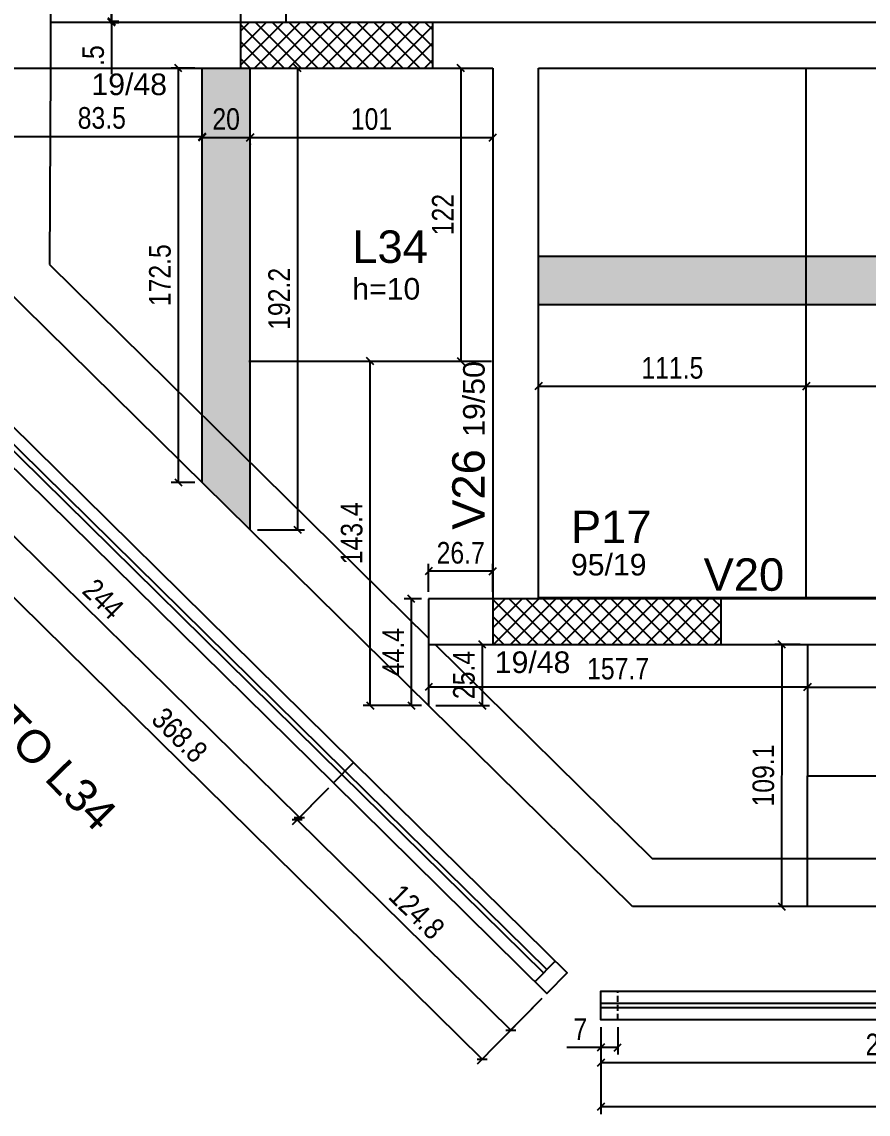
# Model space of a CAD drawing. Header units: millimetres. Extents: x 2797 to 7088, y 174 to 2922.
# Drawn here: x 3693.6 to 4045.9, y 712.5 to 1167.3 of the extents above; entities that cross this region are included whole.
import ezdxf

# ---------------------------------------------------------------- set-up
doc = ezdxf.new("R2010")
doc.units = ezdxf.units.MM
doc.linetypes.add('DASHED', pattern=[0.75, 0.5, -0.25])
for name, color, linetype in [('38', 7, 'Continuous'), ('8', 8, 'Continuous'), ('ES-VIGA', 3, 'Continuous'), ('L-D', 2, 'Continuous'), ('L-N', 4, 'Continuous'), ('P-D', 2, 'Continuous'), ('Painéis', 200, 'Continuous'), ('PIL-N', 4, 'Continuous'), ('Pilares', 5, 'Continuous'), ('SARR_2.2x7', 40, 'Continuous'), ('SARR_EDITAR', 141, 'Continuous'), ('VIG-D', 2, 'Continuous'), ('VIG-N', 4, 'Continuous')]:
    doc.layers.add(name, color=color, linetype=linetype)
doc.layers.add('Hachura', color=251, linetype='Continuous', lineweight=9)
doc.styles.add('COTA TECNICA-50', font='techl___.ttf', dxfattribs={"height": 9})
doc.styles.add('TQS_ARIAL', font='arial.ttf')
doc.dimstyles.new('COTA PAINEL-50', dxfattribs={"dimtxt": 9, "dimasz": 3, "dimexe": 3, "dimexo": 3, "dimgap": 3, "dimtad": 1, "dimdec": 1, "dimzin": 12, "dimdsep": 46, "dimtxsty": 'COTA TECNICA-50', "dimblk1": 'OBLIQUE', "dimblk2": 'OBLIQUE', "dimsah": 1, "dimcen": 0.9, "dimclrd": 4, "dimclre": 4, "dimclrt": 240, "dimadec": 1, "dimazin": 3, "dimtfac": 1, "dimtdec": 1, "dimtmove": 0, "dimatfit": 3, "dimfxl": 1, "dimtolj": 1, "dimtzin": 12, "dimarcsym": 0})

# ---------------------------------------------------------------- blocks, each defined once
blk = doc.blocks.new('_Oblique')
at = {"color": 0, "linetype": 'ByBlock', "lineweight": -2}
blk.add_line((-0.5, -0.5), (0.5, 0.5), dxfattribs=at)
blk = doc.blocks.new('*D261')
at = {"layer": 'Defpoints', "color": 0, "transparency": 16777216}
for p in [(3908.65, 1015.62), (4020.15, 1015.62), (4020.15, 1015.62)]:
    blk.add_point(p, dxfattribs=at)
at = {"layer": 'Painéis', "color": 4, "lineweight": -2, "transparency": 16777216}
blk.add_line((3908.65, 1015.62), (4020.15, 1015.62), dxfattribs=at)
at = {"layer": 'Painéis', "color": 4, "lineweight": -2, "transparency": 16777216, "xscale": 3, "yscale": 3, "zscale": 3, "rotation": 180}
blk.add_blockref('_Oblique', (3908.65, 1015.62), dxfattribs=at)
at = {"layer": 'Painéis', "color": 4, "lineweight": -2, "transparency": 16777216, "xscale": 3, "yscale": 3, "zscale": 3}
blk.add_blockref('_Oblique', (4020.15, 1015.62), dxfattribs=at)
at = {"layer": 'Painéis', "color": 240, "transparency": 16777216, "insert": (3964.4, 1023.22), "char_height": 9, "attachment_point": 5, "style": 'COTA TECNICA-50'}
blk.add_mtext('\\A1;111.5', dxfattribs=at)
blk = doc.blocks.new('*D48')
at = {"layer": 'Defpoints', "color": 0, "transparency": 16777216}
for p in [(4020.15, 1015.62), (4264.15, 1015.62), (4264.15, 1015.62)]:
    blk.add_point(p, dxfattribs=at)
at = {"layer": 'Painéis', "color": 4, "lineweight": -2, "transparency": 16777216}
blk.add_line((4020.15, 1015.62), (4264.15, 1015.62), dxfattribs=at)
at = {"layer": 'Painéis', "color": 4, "lineweight": -2, "transparency": 16777216, "xscale": 3, "yscale": 3, "zscale": 3, "rotation": 180}
blk.add_blockref('_Oblique', (4020.15, 1015.62), dxfattribs=at)
at = {"layer": 'Painéis', "color": 4, "lineweight": -2, "transparency": 16777216, "xscale": 3, "yscale": 3, "zscale": 3}
blk.add_blockref('_Oblique', (4264.15, 1015.62), dxfattribs=at)
at = {"layer": 'Painéis', "color": 240, "transparency": 16777216, "insert": (4142.15, 1023.19), "char_height": 9, "attachment_point": 5, "style": 'COTA TECNICA-50'}
blk.add_mtext('\\A1;244', dxfattribs=at)
blk = doc.blocks.new('*D223')
at = {"layer": 'Defpoints', "color": 0, "transparency": 16777216}
for p in [(3823.31, 850.43), (3808.24, 835.13), (3912.21, 762.85)]:
    blk.add_point(p, dxfattribs=at)
at = {"layer": 'Painéis', "color": 4, "lineweight": -2, "transparency": 16777216}
for p, q in [((3821.21, 848.29), (3806.13, 832.99)), ((3897.14, 747.55), (3808.24, 835.13)), ((3910.11, 760.72), (3895.03, 745.41))]:
    blk.add_line(p, q, dxfattribs=at)
at = {"layer": 'Painéis', "color": 4, "lineweight": -2, "transparency": 16777216, "xscale": 3, "yscale": 3, "zscale": 3}
for p, rotation in [((3808.24, 835.13), 135.4291771280949), ((3897.14, 747.55), 315.4291771280949)]:
    blk.add_blockref('_Oblique', p, dxfattribs=dict(at, rotation=rotation))
at = {"layer": 'Painéis', "color": 240, "transparency": 16777216, "insert": (3858.01, 796.75), "char_height": 9, "attachment_point": 5, "rotation": 315.4292, "style": 'COTA TECNICA-50'}
blk.add_mtext('\\A1;124.8', dxfattribs=at)
blk = doc.blocks.new('*D225')
at = {"layer": 'Defpoints', "color": 0, "transparency": 16777216}
for p in [(3730.93, 1286.58), (3727.34, 1167.58), (3730.93, 1167.58)]:
    blk.add_point(p, dxfattribs=at)
at = {"layer": 'Painéis', "color": 4, "lineweight": -2, "transparency": 16777216}
for p, q in [((3730.93, 1286.58), (3730.93, 1167.58)), ((3730.34, 1167.58), (3733.93, 1167.58))]:
    blk.add_line(p, q, dxfattribs=at)
at = {"layer": 'Painéis', "color": 4, "lineweight": -2, "transparency": 16777216, "xscale": 3, "yscale": 3, "zscale": 3}
for p, rotation in [((3730.93, 1286.58), 90), ((3730.93, 1167.58), 270)]:
    blk.add_blockref('_Oblique', p, dxfattribs=dict(at, rotation=rotation))
at = {"layer": 'Painéis', "color": 240, "transparency": 16777216, "insert": (3723.35, 1227.08), "char_height": 9, "attachment_point": 5, "rotation": 90, "style": 'COTA TECNICA-50'}
blk.add_mtext('\\A1;119', dxfattribs=at)
blk = doc.blocks.new('*D23')
at = {"layer": 'Defpoints', "color": 0, "transparency": 16777216}
for p in [(3727.34, 1167.08), (3730.93, 1167.58), (3730.93, 1167.08)]:
    blk.add_point(p, dxfattribs=at)
at = {"layer": 'Painéis', "color": 4, "lineweight": -2, "transparency": 16777216}
for p, q in [((3730.93, 1167.58), (3730.93, 1170.58)), ((3730.34, 1167.08), (3733.93, 1167.08)), ((3730.93, 1167.58), (3730.93, 1167.08)), ((3730.93, 1167.08), (3730.93, 1145.49))]:
    blk.add_line(p, q, dxfattribs=at)
at = {"layer": 'Painéis', "color": 4, "lineweight": -2, "transparency": 16777216, "xscale": 3, "yscale": 3, "zscale": 3}
for p, rotation in [((3730.93, 1167.58), 270), ((3730.93, 1167.08), 90)]:
    blk.add_blockref('_Oblique', p, dxfattribs=dict(at, rotation=rotation))
at = {"layer": 'Painéis', "color": 240, "transparency": 16777216, "insert": (3723.33, 1153.29), "char_height": 9, "attachment_point": 5, "rotation": 90, "style": 'COTA TECNICA-50'}
blk.add_mtext('\\A1;.5', dxfattribs=at)
blk = doc.blocks.new('*D227')
at = {"layer": 'Defpoints', "color": 0, "transparency": 16777216}
for p in [(3685.15, 1119.56), (3768.65, 1119.56), (3768.65, 1119.56)]:
    blk.add_point(p, dxfattribs=at)
at = {"layer": 'Painéis', "color": 4, "lineweight": -2, "transparency": 16777216}
blk.add_line((3685.15, 1119.56), (3768.65, 1119.56), dxfattribs=at)
at = {"layer": 'Painéis', "color": 4, "lineweight": -2, "transparency": 16777216, "xscale": 3, "yscale": 3, "zscale": 3, "rotation": 180}
blk.add_blockref('_Oblique', (3685.15, 1119.56), dxfattribs=at)
at = {"layer": 'Painéis', "color": 4, "lineweight": -2, "transparency": 16777216, "xscale": 3, "yscale": 3, "zscale": 3}
blk.add_blockref('_Oblique', (3768.65, 1119.56), dxfattribs=at)
at = {"layer": 'Painéis', "color": 240, "transparency": 16777216, "insert": (3726.9, 1127.28), "char_height": 9, "attachment_point": 5, "style": 'COTA TECNICA-50'}
blk.add_mtext('\\A1;83.5', dxfattribs=at)
blk = doc.blocks.new('*D228')
at = {"layer": 'Defpoints', "color": 0, "transparency": 16777216}
for p in [(3768.65, 1119.22), (3788.65, 1119.57), (3788.65, 1119.22)]:
    blk.add_point(p, dxfattribs=at)
at = {"layer": 'Painéis', "color": 4, "lineweight": -2, "transparency": 16777216}
for p, q in [((3768.65, 1119.22), (3788.65, 1119.22)), ((3788.65, 1116.57), (3788.65, 1116.22))]:
    blk.add_line(p, q, dxfattribs=at)
at = {"layer": 'Painéis', "color": 4, "lineweight": -2, "transparency": 16777216, "xscale": 3, "yscale": 3, "zscale": 3, "rotation": 180}
blk.add_blockref('_Oblique', (3768.65, 1119.22), dxfattribs=at)
at = {"layer": 'Painéis', "color": 4, "lineweight": -2, "transparency": 16777216, "xscale": 3, "yscale": 3, "zscale": 3}
blk.add_blockref('_Oblique', (3788.65, 1119.22), dxfattribs=at)
at = {"layer": 'Painéis', "color": 240, "transparency": 16777216, "insert": (3778.65, 1126.81), "char_height": 9, "attachment_point": 5, "style": 'COTA TECNICA-50'}
blk.add_mtext('\\A1;20', dxfattribs=at)
blk = doc.blocks.new('*D229')
at = {"layer": 'Defpoints', "color": 0, "transparency": 16777216}
for p in [(3768.65, 1148.08), (3758.74, 975.6), (3768.65, 975.6)]:
    blk.add_point(p, dxfattribs=at)
at = {"layer": 'Painéis', "color": 4, "lineweight": -2, "transparency": 16777216}
for p, q in [((3765.65, 1148.08), (3755.74, 1148.08)), ((3758.74, 1148.08), (3758.74, 975.6)), ((3765.65, 975.6), (3755.74, 975.6))]:
    blk.add_line(p, q, dxfattribs=at)
at = {"layer": 'Painéis', "color": 4, "lineweight": -2, "transparency": 16777216, "xscale": 3, "yscale": 3, "zscale": 3}
for p, rotation in [((3758.74, 1148.08), 90), ((3758.74, 975.6), 270)]:
    blk.add_blockref('_Oblique', p, dxfattribs=dict(at, rotation=rotation))
at = {"layer": 'Painéis', "color": 240, "transparency": 16777216, "insert": (3751.14, 1061.84), "char_height": 9, "attachment_point": 5, "rotation": 90, "style": 'COTA TECNICA-50'}
blk.add_mtext('\\A1;172.5', dxfattribs=at)
blk = doc.blocks.new('*D25')
at = {"layer": 'Defpoints', "color": 0, "transparency": 16777216}
for p in [(3876.37, 1148.08), (3876.37, 1026.08), (3876.37, 1026.08)]:
    blk.add_point(p, dxfattribs=at)
at = {"layer": 'Painéis', "color": 4, "lineweight": -2, "transparency": 16777216}
blk.add_line((3876.37, 1148.08), (3876.37, 1026.08), dxfattribs=at)
at = {"layer": 'Painéis', "color": 4, "lineweight": -2, "transparency": 16777216, "xscale": 3, "yscale": 3, "zscale": 3}
for p, rotation in [((3876.37, 1148.08), 90), ((3876.37, 1026.08), 270)]:
    blk.add_blockref('_Oblique', p, dxfattribs=dict(at, rotation=rotation))
at = {"layer": 'Painéis', "color": 240, "transparency": 16777216, "insert": (3868.82, 1087.08), "char_height": 9, "attachment_point": 5, "rotation": 90, "style": 'COTA TECNICA-50'}
blk.add_mtext('\\A1;122', dxfattribs=at)
blk = doc.blocks.new('*D231')
at = {"layer": 'Defpoints', "color": 0, "transparency": 16777216}
for p in [(3788.65, 1148.08), (3788.65, 955.89), (3808.34, 955.89)]:
    blk.add_point(p, dxfattribs=at)
at = {"layer": 'Painéis', "color": 4, "lineweight": -2, "transparency": 16777216}
for p, q in [((3791.65, 1148.08), (3811.34, 1148.08)), ((3808.34, 1148.08), (3808.34, 955.89)), ((3791.65, 955.89), (3811.34, 955.89))]:
    blk.add_line(p, q, dxfattribs=at)
at = {"layer": 'Painéis', "color": 4, "lineweight": -2, "transparency": 16777216, "xscale": 3, "yscale": 3, "zscale": 3}
for p, rotation in [((3808.34, 1148.08), 90), ((3808.34, 955.89), 270)]:
    blk.add_blockref('_Oblique', p, dxfattribs=dict(at, rotation=rotation))
at = {"layer": 'Painéis', "color": 240, "transparency": 16777216, "insert": (3800.76, 1051.99), "char_height": 9, "attachment_point": 5, "rotation": 90, "style": 'COTA TECNICA-50'}
blk.add_mtext('\\A1;192.2', dxfattribs=at)
blk = doc.blocks.new('*D201')
at = {"layer": 'Defpoints', "color": 0, "transparency": 16777216}
for p in [(3838.65, 1026.08), (3838.65, 1026.08), (3862.96, 882.69)]:
    blk.add_point(p, dxfattribs=at)
at = {"layer": 'Painéis', "color": 4, "lineweight": -2, "transparency": 16777216}
for p, q in [((3838.65, 882.69), (3838.65, 1026.08)), ((3859.96, 882.69), (3835.65, 882.69))]:
    blk.add_line(p, q, dxfattribs=at)
at = {"layer": 'Painéis', "color": 4, "lineweight": -2, "transparency": 16777216, "xscale": 3, "yscale": 3, "zscale": 3}
for p, rotation in [((3838.65, 1026.08), 90), ((3838.65, 882.69), 270)]:
    blk.add_blockref('_Oblique', p, dxfattribs=dict(at, rotation=rotation))
at = {"layer": 'Painéis', "color": 240, "transparency": 16777216, "insert": (3830.96, 954.39), "char_height": 9, "attachment_point": 5, "rotation": 90, "style": 'COTA TECNICA-50'}
blk.add_mtext('\\A1;143.4', dxfattribs=at)
blk = doc.blocks.new('*D202')
at = {"layer": 'Defpoints', "color": 0, "transparency": 16777216}
for p in [(3862.96, 938.63), (3862.96, 927.08), (3889.65, 927.08)]:
    blk.add_point(p, dxfattribs=at)
at = {"layer": 'Painéis', "color": 4, "lineweight": -2, "transparency": 16777216}
for p, q in [((3862.96, 930.08), (3862.96, 941.63)), ((3889.65, 930.08), (3889.65, 941.63)), ((3889.65, 938.63), (3862.96, 938.63))]:
    blk.add_line(p, q, dxfattribs=at)
at = {"layer": 'Painéis', "color": 4, "lineweight": -2, "transparency": 16777216, "xscale": 3, "yscale": 3, "zscale": 3, "rotation": 180}
blk.add_blockref('_Oblique', (3862.96, 938.63), dxfattribs=at)
at = {"layer": 'Painéis', "color": 4, "lineweight": -2, "transparency": 16777216, "xscale": 3, "yscale": 3, "zscale": 3}
blk.add_blockref('_Oblique', (3889.65, 938.63), dxfattribs=at)
at = {"layer": 'Painéis', "color": 240, "transparency": 16777216, "insert": (3876.31, 946.22), "char_height": 9, "attachment_point": 5, "style": 'COTA TECNICA-50'}
blk.add_mtext('\\A1;26.7', dxfattribs=at)
blk = doc.blocks.new('*D315')
at = {"layer": 'Defpoints', "color": 0, "transparency": 16777216}
for p in [(3862.96, 927.08), (3855.74, 882.69), (3862.96, 882.69)]:
    blk.add_point(p, dxfattribs=at)
at = {"layer": 'Painéis', "color": 4, "lineweight": -2, "transparency": 16777216}
for p, q in [((3859.96, 927.08), (3852.74, 927.08)), ((3855.74, 927.08), (3855.74, 882.69)), ((3859.96, 882.69), (3852.74, 882.69))]:
    blk.add_line(p, q, dxfattribs=at)
at = {"layer": 'Painéis', "color": 4, "lineweight": -2, "transparency": 16777216, "xscale": 3, "yscale": 3, "zscale": 3}
for p, rotation in [((3855.74, 927.08), 90), ((3855.74, 882.69), 270)]:
    blk.add_blockref('_Oblique', p, dxfattribs=dict(at, rotation=rotation))
at = {"layer": 'Painéis', "color": 240, "transparency": 16777216, "insert": (3848.18, 904.89), "char_height": 9, "attachment_point": 5, "rotation": 90, "style": 'COTA TECNICA-50'}
blk.add_mtext('\\A1;44.4', dxfattribs=at)
blk = doc.blocks.new('*D203')
at = {"layer": 'Defpoints', "color": 0, "transparency": 16777216}
for p in [(3788.65, 1119.22), (3889.65, 1119.22), (3889.65, 1119.22)]:
    blk.add_point(p, dxfattribs=at)
at = {"layer": 'Painéis', "color": 4, "lineweight": -2, "transparency": 16777216}
blk.add_line((3788.65, 1119.22), (3889.65, 1119.22), dxfattribs=at)
at = {"layer": 'Painéis', "color": 4, "lineweight": -2, "transparency": 16777216, "xscale": 3, "yscale": 3, "zscale": 3, "rotation": 180}
blk.add_blockref('_Oblique', (3788.65, 1119.22), dxfattribs=at)
at = {"layer": 'Painéis', "color": 4, "lineweight": -2, "transparency": 16777216, "xscale": 3, "yscale": 3, "zscale": 3}
blk.add_blockref('_Oblique', (3889.65, 1119.22), dxfattribs=at)
at = {"layer": 'Painéis', "color": 240, "transparency": 16777216, "insert": (3839.15, 1126.81), "char_height": 9, "attachment_point": 5, "style": 'COTA TECNICA-50'}
blk.add_mtext('\\A1;101', dxfattribs=at)
blk = doc.blocks.new('*D317')
at = {"layer": 'Defpoints', "color": 0, "transparency": 16777216}
for p in [(4020.65, 908.08), (4009.9, 798.99), (4020.56, 798.98)]:
    blk.add_point(p, dxfattribs=at)
at = {"layer": 'Painéis', "color": 4, "lineweight": -2, "transparency": 16777216}
for p, q in [((4017.65, 908.09), (4006.99, 908.1)), ((4009.99, 908.09), (4009.9, 798.99)), ((4017.56, 798.98), (4006.9, 798.99))]:
    blk.add_line(p, q, dxfattribs=at)
at = {"layer": 'Painéis', "color": 4, "lineweight": -2, "transparency": 16777216, "xscale": 3, "yscale": 3, "zscale": 3}
for p, rotation in [((4009.99, 908.09), 89.948699789918), ((4009.9, 798.99), 269.948699789918)]:
    blk.add_blockref('_Oblique', p, dxfattribs=dict(at, rotation=rotation))
at = {"layer": 'Painéis', "color": 240, "transparency": 16777216, "insert": (4002.33, 853.55), "char_height": 9, "attachment_point": 5, "rotation": 89.9487, "style": 'COTA TECNICA-50'}
blk.add_mtext('\\A1;109.1', dxfattribs=at)
blk = doc.blocks.new('*D206')
at = {"layer": 'Defpoints', "color": 0, "transparency": 16777216}
for p in [(3862.96, 908.08), (3862.96, 882.69), (3885.28, 882.69)]:
    blk.add_point(p, dxfattribs=at)
at = {"layer": 'Painéis', "color": 4, "lineweight": -2, "transparency": 16777216}
for p, q in [((3865.96, 908.08), (3888.28, 908.08)), ((3885.28, 908.08), (3885.28, 882.69)), ((3865.96, 882.69), (3888.28, 882.69))]:
    blk.add_line(p, q, dxfattribs=at)
at = {"layer": 'Painéis', "color": 4, "lineweight": -2, "transparency": 16777216, "xscale": 3, "yscale": 3, "zscale": 3}
for p, rotation in [((3885.28, 908.08), 90), ((3885.28, 882.69), 270)]:
    blk.add_blockref('_Oblique', p, dxfattribs=dict(at, rotation=rotation))
at = {"layer": 'Painéis', "color": 240, "transparency": 16777216, "insert": (3877.68, 895.39), "char_height": 9, "attachment_point": 5, "rotation": 90, "style": 'COTA TECNICA-50'}
blk.add_mtext('\\A1;25.4', dxfattribs=at)
blk = doc.blocks.new('*D207')
at = {"layer": 'Defpoints', "color": 0, "transparency": 16777216}
for p in [(3862.96, 908.08), (4020.65, 908.08), (3862.96, 890.37)]:
    blk.add_point(p, dxfattribs=at)
at = {"layer": 'Painéis', "color": 4, "lineweight": -2, "transparency": 16777216}
for p, q in [((3862.96, 905.08), (3862.96, 887.37)), ((4020.65, 905.08), (4020.65, 887.37)), ((4020.65, 890.37), (3862.96, 890.37))]:
    blk.add_line(p, q, dxfattribs=at)
at = {"layer": 'Painéis', "color": 4, "lineweight": -2, "transparency": 16777216, "xscale": 3, "yscale": 3, "zscale": 3, "rotation": 180}
blk.add_blockref('_Oblique', (3862.96, 890.37), dxfattribs=at)
at = {"layer": 'Painéis', "color": 4, "lineweight": -2, "transparency": 16777216, "xscale": 3, "yscale": 3, "zscale": 3}
blk.add_blockref('_Oblique', (4020.65, 890.37), dxfattribs=at)
at = {"layer": 'Painéis', "color": 240, "transparency": 16777216, "insert": (3941.81, 897.97), "char_height": 9, "attachment_point": 5, "style": 'COTA TECNICA-50'}
blk.add_mtext('\\A1;157.7', dxfattribs=at)
blk = doc.blocks.new('*D208')
at = {"layer": 'Defpoints', "color": 0, "transparency": 16777216}
for p in [(4020.65, 890.37), (4264.64, 890.37), (4264.64, 890.37)]:
    blk.add_point(p, dxfattribs=at)
at = {"layer": 'Painéis', "color": 4, "lineweight": -2, "transparency": 16777216}
blk.add_line((4020.65, 890.37), (4264.64, 890.37), dxfattribs=at)
at = {"layer": 'Painéis', "color": 4, "lineweight": -2, "transparency": 16777216, "xscale": 3, "yscale": 3, "zscale": 3, "rotation": 180}
blk.add_blockref('_Oblique', (4020.65, 890.37), dxfattribs=at)
at = {"layer": 'Painéis', "color": 4, "lineweight": -2, "transparency": 16777216, "xscale": 3, "yscale": 3, "zscale": 3}
blk.add_blockref('_Oblique', (4264.64, 890.37), dxfattribs=at)
at = {"layer": 'Painéis', "color": 240, "transparency": 16777216, "insert": (4142.65, 897.93), "char_height": 9, "attachment_point": 5, "style": 'COTA TECNICA-50'}
blk.add_mtext('\\A1;244', dxfattribs=at)
blk = doc.blocks.new('*D209')
at = {"layer": 'Defpoints', "color": 0, "transparency": 16777216}
for p in [(3934.64, 751.76), (4264.62, 751.73), (3934.63, 715.58)]:
    blk.add_point(p, dxfattribs=at)
at = {"layer": 'Painéis', "color": 4, "lineweight": -2, "transparency": 16777216}
for p, q in [((3934.64, 748.76), (3934.63, 712.58)), ((4264.62, 748.73), (4264.62, 712.55)), ((4264.62, 715.55), (3934.63, 715.58))]:
    blk.add_line(p, q, dxfattribs=at)
at = {"layer": 'Painéis', "color": 4, "lineweight": -2, "transparency": 16777216, "xscale": 3, "yscale": 3, "zscale": 3}
for p, rotation in [((3934.63, 715.58), 179.994834627203), ((4264.62, 715.55), 359.994834627203)]:
    blk.add_blockref('_Oblique', p, dxfattribs=dict(at, rotation=rotation))
at = {"layer": 'Painéis', "color": 240, "transparency": 16777216, "insert": (4099.63, 723.26), "char_height": 9, "attachment_point": 5, "rotation": 359.9948, "style": 'COTA TECNICA-50'}
blk.add_mtext('\\A1;330', dxfattribs=at)
blk = doc.blocks.new('*D210')
at = {"layer": 'Defpoints', "color": 0, "transparency": 16777216}
for p in [(3934.64, 751.76), (3941.64, 751.76), (3934.64, 740.33)]:
    blk.add_point(p, dxfattribs=at)
at = {"layer": 'Painéis', "color": 4, "lineweight": -2, "transparency": 16777216}
for p, q in [((3934.64, 748.76), (3934.64, 737.33)), ((3941.64, 748.76), (3941.64, 737.33)), ((3934.64, 740.33), (3920.48, 740.33)), ((3941.64, 740.33), (3934.64, 740.33))]:
    blk.add_line(p, q, dxfattribs=at)
at = {"layer": 'Painéis', "color": 4, "lineweight": -2, "transparency": 16777216, "xscale": 3, "yscale": 3, "zscale": 3, "rotation": 180}
blk.add_blockref('_Oblique', (3934.64, 740.33), dxfattribs=at)
at = {"layer": 'Painéis', "color": 4, "lineweight": -2, "transparency": 16777216, "xscale": 3, "yscale": 3, "zscale": 3}
blk.add_blockref('_Oblique', (3941.64, 740.33), dxfattribs=at)
at = {"layer": 'Painéis', "color": 240, "transparency": 16777216, "insert": (3926.06, 747.9), "char_height": 9, "attachment_point": 5, "style": 'COTA TECNICA-50'}
blk.add_mtext('\\A1;7', dxfattribs=at)
blk = doc.blocks.new('*D321')
at = {"layer": 'Defpoints', "color": 0, "transparency": 16777216}
for p in [(3934.64, 751.76), (4180.84, 751.76), (3934.64, 733.93)]:
    blk.add_point(p, dxfattribs=at)
at = {"layer": 'Painéis', "color": 4, "lineweight": -2, "transparency": 16777216}
for p, q in [((3934.64, 748.76), (3934.64, 730.93)), ((4180.84, 748.76), (4180.84, 730.93)), ((4180.84, 733.93), (3934.64, 733.93))]:
    blk.add_line(p, q, dxfattribs=at)
at = {"layer": 'Painéis', "color": 4, "lineweight": -2, "transparency": 16777216, "xscale": 3, "yscale": 3, "zscale": 3, "rotation": 180}
blk.add_blockref('_Oblique', (3934.64, 733.93), dxfattribs=at)
at = {"layer": 'Painéis', "color": 4, "lineweight": -2, "transparency": 16777216, "xscale": 3, "yscale": 3, "zscale": 3}
blk.add_blockref('_Oblique', (4180.84, 733.93), dxfattribs=at)
at = {"layer": 'Painéis', "color": 240, "transparency": 16777216, "insert": (4057.74, 741.52), "char_height": 9, "attachment_point": 5, "style": 'COTA TECNICA-50'}
blk.add_mtext('\\A1;246.2', dxfattribs=at)
blk = doc.blocks.new('*D211')
at = {"layer": 'Defpoints', "color": 0, "transparency": 16777216}
for p in [(3649.5, 1021.66), (3912.21, 762.85), (3885.25, 735.48)]:
    blk.add_point(p, dxfattribs=at)
at = {"layer": 'Painéis', "color": 4, "lineweight": -2, "transparency": 16777216}
for p, q in [((3647.39, 1019.52), (3620.43, 992.15)), ((3622.53, 994.29), (3885.25, 735.48)), ((3910.11, 760.72), (3883.14, 733.34))]:
    blk.add_line(p, q, dxfattribs=at)
at = {"layer": 'Painéis', "color": 4, "lineweight": -2, "transparency": 16777216, "xscale": 3, "yscale": 3, "zscale": 3}
for p, rotation in [((3622.53, 994.29), 135.4291771280982), ((3885.25, 735.48), 315.4291771280982)]:
    blk.add_blockref('_Oblique', p, dxfattribs=dict(at, rotation=rotation))
at = {"layer": 'Painéis', "color": 240, "transparency": 16777216, "insert": (3759.31, 870.38), "char_height": 9, "attachment_point": 5, "rotation": 315.4292, "style": 'COTA TECNICA-50'}
blk.add_mtext('\\A1;368.8', dxfattribs=at)
blk = doc.blocks.new('*D324')
at = {"layer": 'Defpoints', "color": 0, "transparency": 16777216}
for p in [(3649.5, 1021.66), (3635.33, 1007.28), (3823.31, 850.43)]:
    blk.add_point(p, dxfattribs=at)
at = {"layer": 'Painéis', "color": 4, "lineweight": -2, "transparency": 16777216}
for p, q in [((3647.39, 1019.52), (3633.22, 1005.14)), ((3809.14, 836.05), (3635.33, 1007.28)), ((3821.21, 848.29), (3807.04, 833.91))]:
    blk.add_line(p, q, dxfattribs=at)
at = {"layer": 'Painéis', "color": 4, "lineweight": -2, "transparency": 16777216, "xscale": 3, "yscale": 3, "zscale": 3}
for p, rotation in [((3635.33, 1007.28), 135.4291771280949), ((3809.14, 836.05), 315.4291771280949)]:
    blk.add_blockref('_Oblique', p, dxfattribs=dict(at, rotation=rotation))
at = {"layer": 'Painéis', "color": 240, "transparency": 16777216, "insert": (3727.55, 927.05), "char_height": 9, "attachment_point": 5, "rotation": 315.4292, "style": 'COTA TECNICA-50'}
blk.add_mtext('\\A1;244', dxfattribs=at)

msp = doc.modelspace()

# ---------------------------------------------------------------- hatches: boundary and pattern name
at = {"layer": 'Hachura', "linetype": 'ByBlock'}
h = msp.add_hatch(color=256, dxfattribs=at)
h.dxf.hatch_style = 1
h.paths.add_polyline_path([(3788.65, 1148.08), (3768.65, 1148.08), (3768.65, 975.6), (3788.65, 955.89)])
h.paths.add_polyline_path([(3769.39, 1117.12), (3788.26, 1117.12)], flags=16)
h = msp.add_hatch(color=256, dxfattribs=at)
h.dxf.hatch_style = 1
h.paths.add_polyline_path([(4264.15, 1049.58), (3908.89, 1049.58), (3908.89, 1069.58), (4264.15, 1069.58)])

# ---------------------------------------------------------------- linework, layer by layer
at = {"layer": '8', "color": 250, "linetype": 'Continuous'}
for p, q in [((3784.65, 1149.33), (3802.41, 1167.08)), ((3784.65, 1156.4), (3795.34, 1167.08)), ((3784.65, 1163.47), (3788.26, 1167.08)), ((3784.65, 1166.18), (3802.75, 1148.08)), ((3790.48, 1148.08), (3809.48, 1167.08)), ((3790.82, 1167.08), (3809.82, 1148.08)), ((3797.55, 1148.08), (3816.55, 1167.08)), ((3797.89, 1167.08), (3816.89, 1148.08)), ((3804.62, 1148.08), (3823.62, 1167.08)), ((3804.96, 1167.08), (3823.96, 1148.08)), ((3811.69, 1148.08), (3830.69, 1167.08)), ((3812.03, 1167.08), (3831.03, 1148.08)), ((3818.76, 1148.08), (3837.76, 1167.08)), ((3819.1, 1167.08), (3838.1, 1148.08)), ((3825.83, 1148.08), (3844.83, 1167.08)), ((3826.17, 1167.08), (3845.17, 1148.08)), ((3832.9, 1148.08), (3851.9, 1167.08)), ((3833.24, 1167.08), (3852.24, 1148.08)), ((3839.98, 1148.08), (3858.98, 1167.08)), ((3840.32, 1167.08), (3859.32, 1148.08)), ((3847.05, 1148.08), (3864.65, 1165.69)), ((3847.39, 1167.08), (3864.65, 1149.82)), ((3854.46, 1167.08), (3864.65, 1156.89)), ((3861.53, 1167.08), (3864.65, 1163.96)), ((3784.65, 1159.11), (3795.68, 1148.08)), ((3854.12, 1148.08), (3864.65, 1158.62)), ((3784.65, 1152.04), (3788.61, 1148.08)), ((3861.19, 1148.08), (3864.65, 1151.55)), ((3889.7, 914.96), (3901.82, 927.08)), ((3889.7, 922.03), (3894.75, 927.08)), ((3889.7, 926.79), (3908.4, 908.08)), ((3889.89, 908.08), (3908.89, 927.08)), ((3896.47, 927.08), (3915.47, 908.08)), ((3896.96, 908.08), (3915.96, 927.08)), ((3903.54, 927.08), (3922.54, 908.08)), ((3904.03, 908.08), (3923.03, 927.08)), ((3910.61, 927.08), (3929.61, 908.08)), ((3911.1, 908.08), (3930.1, 927.08)), ((3917.68, 927.08), (3936.68, 908.08)), ((3918.17, 908.08), (3937.17, 927.08)), ((3924.75, 927.08), (3943.75, 908.08)), ((3925.24, 908.08), (3944.24, 927.08)), ((3931.82, 927.08), (3950.82, 908.08)), ((3932.32, 908.08), (3951.32, 927.08)), ((3938.89, 927.08), (3957.89, 908.08)), ((3939.39, 908.08), (3958.39, 927.08)), ((3945.97, 927.08), (3964.97, 908.08)), ((3946.46, 908.08), (3965.46, 927.08)), ((3953.04, 927.08), (3972.04, 908.08)), ((3953.53, 908.08), (3972.53, 927.08)), ((3960.11, 927.08), (3979.11, 908.08)), ((3960.6, 908.08), (3979.6, 927.08)), ((3967.18, 927.08), (3984.7, 909.57)), ((3967.67, 908.08), (3984.7, 925.11)), ((3974.25, 927.08), (3984.7, 916.64)), ((3981.32, 927.08), (3984.7, 923.71)), ((3889.7, 919.71), (3901.33, 908.08)), ((3974.74, 908.08), (3984.7, 918.04)), ((3889.7, 912.64), (3894.25, 908.08)), ((3981.81, 908.08), (3984.7, 910.97))]:
    msp.add_line(p, q, dxfattribs=at)
at = {"layer": 'ES-VIGA'}
for p, q in [((3706.62, 1405.58), (3705.55, 1167.08)), ((3705.5, 1148.08), (3705.06, 1066.34)), ((3705.06, 1066.32), (3862.96, 910.76)), ((3865.68, 908.08), (3956.06, 819.04)), ((3956.06, 819.04), (4264.68, 818.76))]:
    msp.add_line(p, q, dxfattribs=at)
for points in [[(3784.65, 1405.58), (3784.65, 1167.08)], [(3803.65, 1167.08), (3803.65, 1405.58)], [(3784.65, 1167.08), (3705.5, 1167.08)], [(3705.5, 1167.08), (3705.5, 1148.08)], [(3889.65, 1167.08), (3864.65, 1167.08)], [(4264.65, 1167.08), (3889.65, 1167.08)], [(3705.5, 1148.08), (3784.65, 1148.08)], [(3864.65, 1148.08), (3889.65, 1148.08)], [(3889.65, 1148.08), (3889.65, 927.08)], [(3908.65, 927.08), (3908.65, 1148.08)], [(3908.65, 1148.08), (4264.65, 1148.08)], [(3889.65, 927.08), (3862.96, 927.08)], [(3862.96, 927.08), (3862.96, 908.08)], [(4264.65, 927.08), (3984.7, 927.08)], [(3862.96, 908.08), (3889.7, 908.08)], [(3984.7, 908.08), (4264.65, 908.08)]]:
    msp.add_lwpolyline(points, dxfattribs=at)
at = {"layer": 'Painéis'}
for p, q in [((3685.15, 1148.08), (3768.65, 1148.08)), ((3768.65, 975.6), (3768.65, 1148.08)), ((3788.65, 955.89), (3788.65, 1148.08)), ((4020.15, 927.58), (4020.15, 1148.08)), ((4264.15, 1069.58), (3908.89, 1069.58)), ((3947.87, 799.05), (3685.15, 1057.86)), ((4264.15, 1049.58), (3908.89, 1049.58)), ((3788.15, 1026.08), (3889.15, 1026.08)), ((3862.96, 927.08), (3862.96, 882.69)), ((4264.15, 927.58), (3908.89, 927.58)), ((4020.65, 908.08), (4020.56, 798.98)), ((4020.6, 853.42), (4264.65, 853.42)), ((4264.65, 798.75), (3947.87, 799.05))]:
    msp.add_line(p, q, dxfattribs=at)
for points in [[(3657.92, 1030.21), (3649.5, 1021.66), (3823.31, 850.43), (3831.73, 858.98)], [(3831.73, 858.98), (3920.63, 771.4), (3912.21, 762.85), (3823.31, 850.43)], [(4180.84, 751.76), (3934.64, 751.76), (3934.64, 763.76), (4180.84, 763.76)]]:
    msp.add_lwpolyline(points, close=True, dxfattribs=at)
at = {"layer": 'Pilares'}
for points in [[(3784.65, 1148.08), (3864.65, 1148.08), (3864.65, 1167.08), (3784.65, 1167.08), (3784.65, 1148.08)], [(3889.7, 908.08), (3984.7, 908.08), (3984.7, 927.08), (3889.7, 927.08), (3889.7, 908.08)]]:
    msp.add_lwpolyline(points, dxfattribs=at)
at = {"layer": 'SARR_2.2x7', "linetype": 'Continuous'}
msp.add_line((3915.65, 776.31), (3907.23, 767.77), dxfattribs=at)
at = {"layer": 'SARR_2.2x7', "linetype": 'DASHED', "ltscale": 5}
msp.add_line((3941.64, 751.76), (3941.64, 763.76), dxfattribs=at)
at = {"layer": 'SARR_EDITAR', "linetype": 'Continuous'}
for p, q in [((3657.99, 1020.31), (3826.82, 853.99)), ((3828.22, 855.42), (3659.4, 1021.74)), ((3828.22, 855.42), (3912.14, 772.75)), ((3910.74, 771.33), (3826.82, 853.99)), ((3934.64, 758.76), (4257.62, 758.76)), ((4257.62, 756.76), (3934.64, 756.76))]:
    msp.add_line(p, q, dxfattribs=at)

# ---------------------------------------------------------------- texts
at = {"layer": '38', "color": 7, "linetype": 'Continuous', "style": 'TQS_ARIAL'}
msp.add_text('FECHAMENTO L34', height=13.5, rotation=314.3735, dxfattribs=at).set_placement((3606.57, 950.03))
at = {"layer": 'L-D', "linetype": 'Continuous', "style": 'TQS_ARIAL'}
msp.add_text('h=10', height=9, dxfattribs=at).set_placement((3831.17, 1051.68))
at = {"layer": 'L-N', "linetype": 'Continuous', "style": 'TQS_ARIAL'}
msp.add_text('L34', height=13.5, dxfattribs=at).set_placement((3831.17, 1066.98))
at = {"layer": 'P-D', "linetype": 'Continuous', "style": 'TQS_ARIAL'}
msp.add_text('95/19', height=9, dxfattribs=at).set_placement((3922.18, 936.83))
at = {"layer": 'PIL-N', "linetype": 'Continuous', "style": 'TQS_ARIAL'}
msp.add_text('P17', height=13.5, dxfattribs=at).set_placement((3922.18, 950.33))
at = {"layer": 'VIG-D', "linetype": 'Continuous', "style": 'TQS_ARIAL'}
for p in [(3722.58, 1136.83), (3890.49, 896.21)]:
    msp.add_text('19/48', height=9, dxfattribs=at).set_placement(p)
msp.add_text('19/50', height=9, rotation=90, dxfattribs=at).set_placement((3886.28, 994.58))
at = {"layer": 'VIG-N', "linetype": 'Continuous', "style": 'TQS_ARIAL'}
msp.add_text('V26', height=13.5, rotation=90, dxfattribs=at).set_placement((3886.28, 955.86))
msp.add_text('V20', height=13.5, dxfattribs=at).set_placement((3977.41, 930.46))

# ---------------------------------------------------------------- dimensions: what is measured, and where the dimension line sits
at = {"layer": 'Painéis'}
for base, p1, p2, angle, picture, middle in [((3730.93, 1167.58), (3730.93, 1286.58), (3727.34, 1167.58), 90, '*D225', (3723.35, 1227.08)), ((3730.93, 1167.08), (3730.93, 1167.58), (3727.34, 1167.08), 90, '*D23', (3723.33, 1153.29)), ((3758.74, 975.6), (3768.65, 1148.08), (3768.65, 975.6), 90, '*D229', (3751.14, 1061.84)), ((3808.34, 955.89), (3788.65, 1148.08), (3788.65, 955.89), 90, '*D231', (3800.76, 1051.99)), ((3876.37, 1026.08), (3876.37, 1148.08), (3876.37, 1026.08), 90, '*D25', (3868.82, 1087.08)), ((3838.65, 1026.08), (3862.96, 882.69), (3838.65, 1026.08), 90, '*D201', (3830.96, 954.39)), ((3635.33, 1007.28), (3823.31, 850.43), (3649.5, 1021.66), 315.4292, '*D324', (3727.55, 927.05)), ((3855.74, 882.69), (3862.96, 927.08), (3862.96, 882.69), 90, '*D315', (3848.18, 904.89)), ((3808.24, 835.13), (3912.21, 762.85), (3823.31, 850.43), 315.4292, '*D223', (3858.01, 796.75)), ((3934.64, 740.33), (3941.64, 751.76), (3934.64, 751.76), 180, '*D210', (3926.06, 747.9)), ((3934.64, 733.93), (4180.84, 751.76), (3934.64, 751.76), 180, '*D321', (4057.74, 741.52))]:
    dim = msp.add_linear_dim(base=base, p1=p1, p2=p2, angle=angle, dimstyle='COTA PAINEL-50', dxfattribs=at)
    dim.commit()
    dim.dimension.update_dxf_attribs({"geometry": picture, "text_midpoint": middle})
for base, p1, p2, picture, middle in [((3768.65, 1119.56), (3685.15, 1119.56), (3768.65, 1119.56), '*D227', (3726.9, 1127.28)), ((3788.65, 1119.22), (3768.65, 1119.22), (3788.65, 1119.57), '*D228', (3778.65, 1126.81)), ((3889.65, 1119.22), (3788.65, 1119.22), (3889.65, 1119.22), '*D203', (3839.15, 1126.81)), ((4020.15, 1015.62), (3908.65, 1015.62), (4020.15, 1015.62), '*D261', (3964.4, 1023.22)), ((4264.15, 1015.62), (4020.15, 1015.62), (4264.15, 1015.62), '*D48', (4142.15, 1023.19))]:
    dim = msp.add_linear_dim(base=base, p1=p1, p2=p2, dimstyle='COTA PAINEL-50', dxfattribs=at)
    dim.commit()
    dim.dimension.update_dxf_attribs({"geometry": picture, "text_midpoint": middle})
for p1, p2, distance, picture, middle in [((3649.5, 1021.66), (3912.21, 762.85), -38.42, '*D211', (3759.31, 870.38)), ((4020.65, 908.08), (4020.56, 798.98), -10.66, '*D317', (4002.33, 853.55)), ((4020.65, 908.08), (3862.96, 908.08), 17.72, '*D207', (3941.81, 897.97)), ((4020.65, 890.37), (4264.64, 890.37), 0, '*D208', (4142.65, 897.93)), ((4264.62, 751.73), (3934.64, 751.76), 36.19, '*D209', (4099.63, 723.26))]:
    dim = msp.add_aligned_dim(p1=p1, p2=p2, distance=distance, dimstyle='COTA PAINEL-50', dxfattribs=at)
    dim.commit()
    dim.dimension.update_dxf_attribs({"geometry": picture, "text_midpoint": middle})
dim = msp.add_linear_dim(base=(3862.96, 938.63), p1=(3889.65, 927.08), p2=(3862.96, 927.08), dimstyle='COTA PAINEL-50', dxfattribs=at)
dim.commit()
dim.dimension.update_dxf_attribs({"geometry": '*D202', "text_midpoint": (3876.31, 938.63), "dimtype": 160})
dim = msp.add_linear_dim(base=(3885.28, 882.69), p1=(3862.96, 908.08), p2=(3862.96, 882.69), angle=270, dimstyle='COTA PAINEL-50', dxfattribs=at)
dim.commit()
dim.dimension.update_dxf_attribs({"geometry": '*D206', "text_midpoint": (3885.28, 895.39), "dimtype": 161})

doc.saveas('drawing.dxf')
